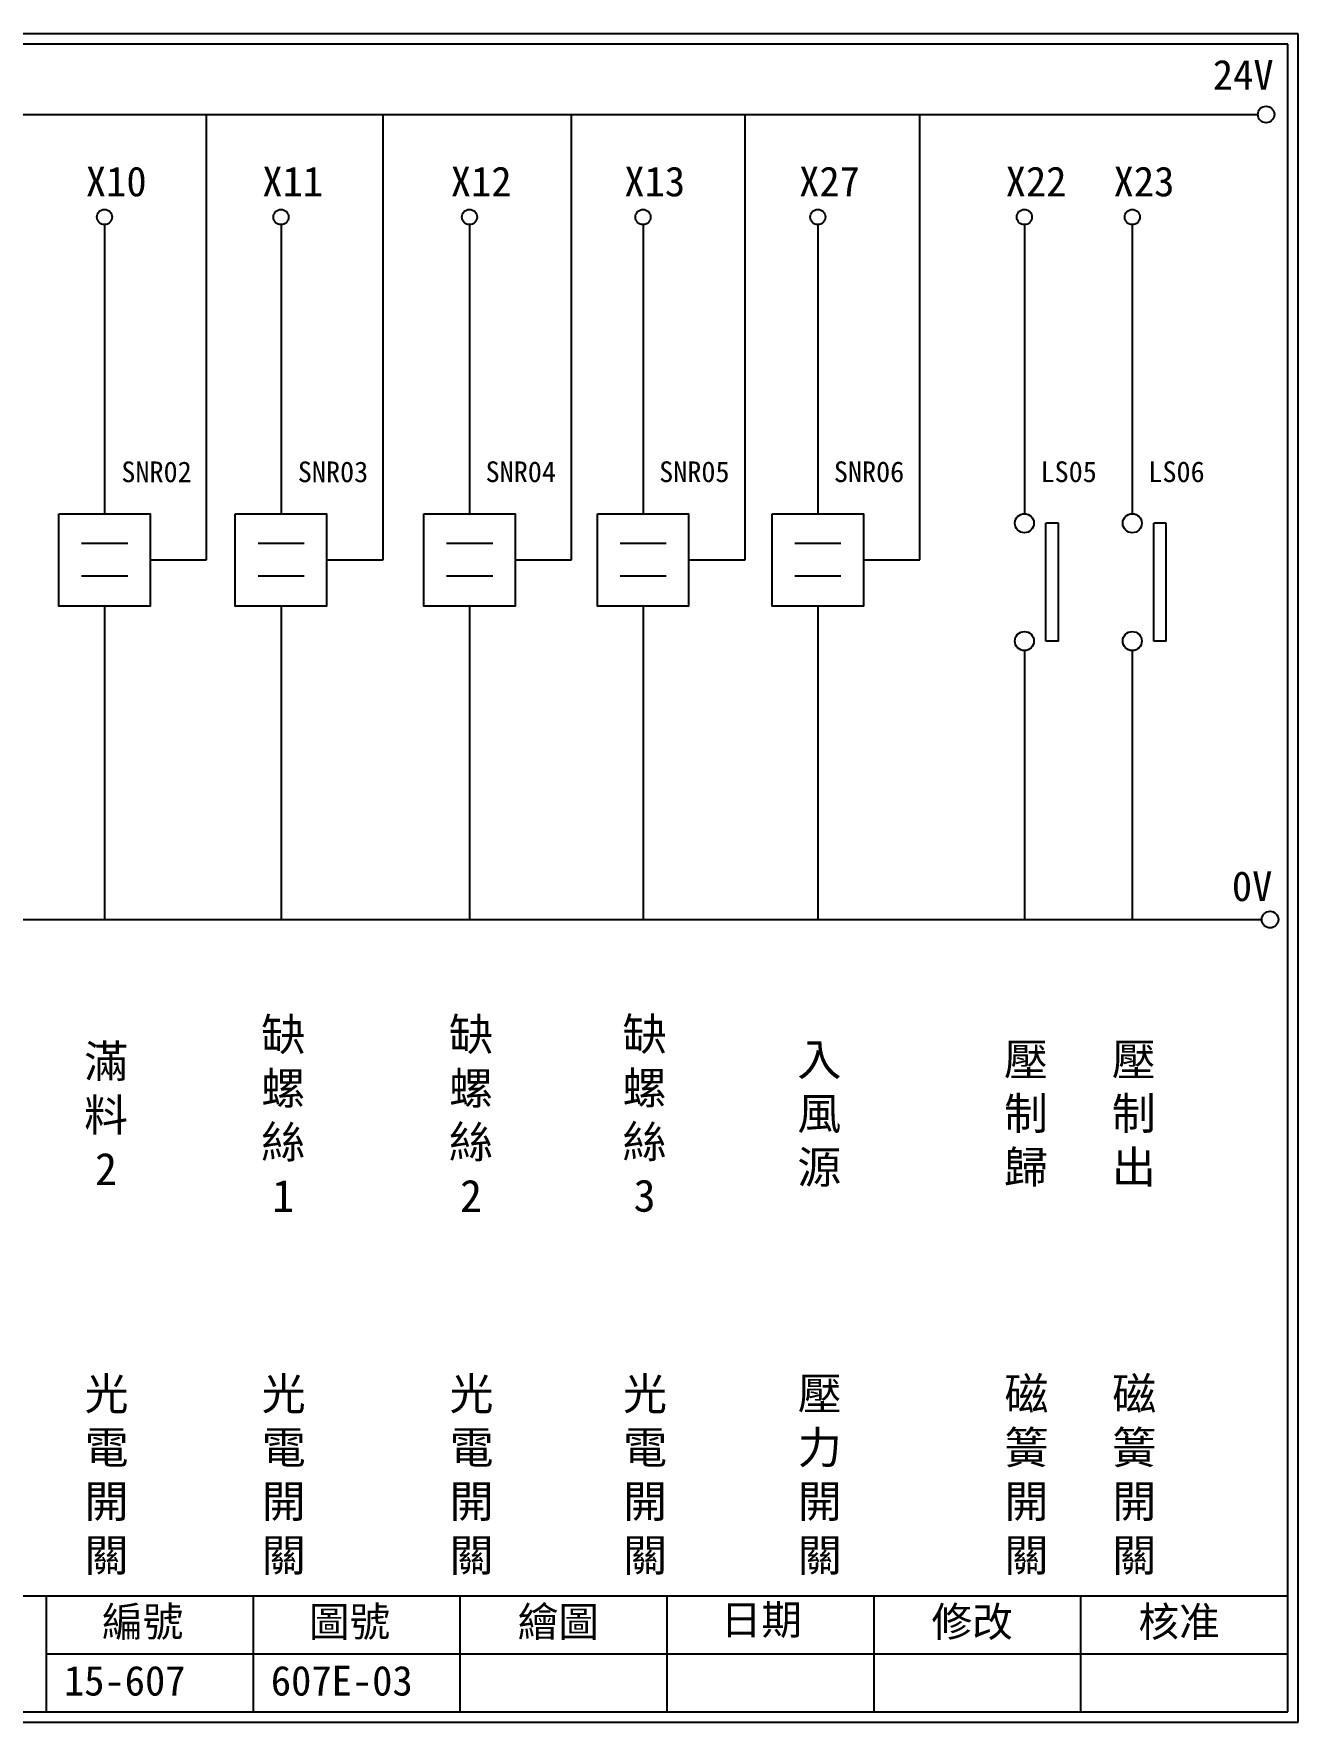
# Model space of a CAD drawing. Extents: x 325 to 612, y 3 to 207.
# Drawn here: x 459.5 to 612.3, y 3 to 207 of the extents above; entities that cross this region are included whole.
import ezdxf

# ---------------------------------------------------------------- set-up
doc = ezdxf.new("R2010")
doc.units = 0
doc.layers.get('0').update_dxf_attribs({"linetype": 'CONTINUOUS'})
doc.layers.add('圖框層', color=7, linetype='CONTINUOUS')
doc.layers.add('標尺寸層', color=3, linetype='CONTINUOUS')
doc.styles.add('CNS', font='romanc.shx', dxfattribs={"bigfont": 'chineset.shx'})
doc.styles.add('STSL', font='kaiu.ttf')

msp = doc.modelspace()

# ---------------------------------------------------------------- linework, layer by layer
for p, q in [((583.34, 147.84), (581.84, 147.84)), ((596.37, 147.84), (594.87, 147.84)), ((583.34, 133.61), (581.84, 133.61)), ((596.37, 133.61), (594.87, 133.61))]:
    msp.add_line(p, q)
for points in [[(462.57, 148.99), (473.6, 148.99), (473.6, 137.83), (462.57, 137.83)], [(483.89, 148.99), (494.92, 148.99), (494.92, 137.83), (483.89, 137.83)], [(506.67, 148.99), (517.69, 148.99), (517.69, 137.83), (506.67, 137.83)], [(527.64, 148.99), (538.66, 148.99), (538.66, 137.83), (527.64, 137.83)], [(548.75, 148.99), (559.78, 148.99), (559.78, 137.83), (548.75, 137.83)]]:
    msp.add_lwpolyline(points, close=True)
for centre in [(608.44, 197.22), (608.92, 99.96)]:
    msp.add_circle(centre, 1)
at = {"layer": '圖框層', "color": 7}
for p, q in [((612.32, 206.97), (325.32, 206.97)), ((612.32, 3), (612.32, 206.97)), ((611.07, 205.72), (326.57, 205.72)), ((611.07, 4.25), (611.07, 205.72)), ((326.57, 18.25), (611.07, 18.25)), ((461.07, 4.25), (461.07, 18.25)), ((486.07, 4.25), (486.07, 18.25)), ((511.07, 4.25), (511.07, 18.25)), ((536.07, 4.25), (536.07, 18.25)), ((561.07, 4.25), (561.07, 18.25)), ((586.07, 4.25), (586.07, 18.25)), ((461.07, 11.25), (611.07, 11.25)), ((326.57, 4.25), (611.07, 4.25)), ((325.32, 3), (612.32, 3))]:
    msp.add_line(p, q, dxfattribs=at)
at = {"layer": '標尺寸層', "color": 7}
for p, q in [((329.84, 197.22), (607.44, 197.22)), ((480.42, 143.41), (480.42, 197.22)), ((501.74, 143.41), (501.74, 197.22)), ((524.52, 143.41), (524.52, 197.22)), ((545.49, 143.41), (545.49, 197.22)), ((566.61, 143.41), (566.61, 197.22)), ((468.08, 183.91), (468.08, 148.99)), ((489.41, 183.91), (489.41, 148.99)), ((512.18, 183.91), (512.18, 148.99)), ((533.15, 183.91), (533.15, 148.99)), ((554.27, 183.91), (554.27, 148.99)), ((579.23, 183.91), (579.23, 148.99)), ((592.27, 183.91), (592.27, 148.99)), ((581.84, 133.61), (581.84, 147.84)), ((583.34, 133.61), (583.34, 147.84)), ((594.87, 133.61), (594.87, 147.84)), ((596.37, 133.61), (596.37, 147.84)), ((465.32, 145.44), (470.89, 145.44)), ((486.65, 145.44), (492.21, 145.44)), ((509.42, 145.44), (514.99, 145.44)), ((530.39, 145.44), (535.96, 145.44)), ((551.51, 145.44), (557.07, 145.44)), ((473.6, 143.41), (480.42, 143.41)), ((494.92, 143.41), (501.74, 143.41)), ((517.69, 143.41), (524.52, 143.41)), ((538.66, 143.41), (545.49, 143.41)), ((559.78, 143.41), (566.61, 143.41)), ((465.32, 141.47), (470.89, 141.47)), ((486.65, 141.47), (492.21, 141.47)), ((509.42, 141.47), (514.99, 141.47)), ((530.39, 141.47), (535.96, 141.47)), ((551.51, 141.47), (557.07, 141.47)), ((468.08, 137.83), (468.08, 99.96)), ((489.41, 137.83), (489.41, 99.96)), ((512.18, 137.83), (512.18, 99.96)), ((533.15, 137.83), (533.15, 99.96)), ((554.27, 137.83), (554.27, 99.96)), ((579.23, 132.46), (579.23, 99.96)), ((592.27, 132.46), (592.27, 99.96)), ((330.05, 99.96), (607.92, 99.96))]:
    msp.add_line(p, q, dxfattribs=at)
for centre, radius in [((468.08, 184.83), 0.92), ((489.41, 184.83), 0.92), ((512.18, 184.83), 0.92), ((533.15, 184.83), 0.92), ((554.27, 184.83), 0.92), ((579.23, 184.83), 0.92), ((592.27, 184.83), 0.92), ((579.23, 147.84), 1.15), ((592.27, 147.84), 1.15), ((579.23, 133.61), 1.15), ((592.27, 133.61), 1.15)]:
    msp.add_circle(centre, radius, dxfattribs=at)

# ---------------------------------------------------------------- texts
at = {"layer": '圖框層', "color": 4, "style": 'STSL'}
for s, height, p in [('24V', 3.6, (602, 200.22)), ('X10', 3.6, (465.83, 187.33)), ('X11', 3.6, (487.15, 187.33)), ('X12', 3.6, (509.92, 187.33)), ('X13', 3.6, (530.89, 187.33)), ('X27', 3.6, (552.01, 187.33)), ('X22', 3.6, (576.97, 187.33)), ('X23', 3.6, (590.01, 187.33)), ('SNR02', 2.5, (470.12, 152.8)), ('SNR03', 2.5, (491.44, 152.8)), ('SNR04', 2.5, (514.13, 152.81)), ('SNR05', 2.5, (535.1, 152.81)), ('SNR06', 2.5, (556.21, 152.81)), ('LS05', 2.5, (581.18, 152.81)), ('LS06', 2.5, (594.21, 152.81)), ('0V', 3.6, (604.3, 102.2)), ('編號', 3.6, (467.78, 13.34)), ('圖號', 3.6, (492.78, 13.34)), ('繪圖', 3.6, (518.01, 13.34)), ('日期', 3.6, (542.54, 13.59)), ('修改', 3.6, (568.01, 13.34)), ('核准', 3.6, (593.01, 13.34)), ('15-607', 3.6, (463.18, 6.22)), ('607E-03', 3.6, (488.18, 6.22))]:
    msp.add_text(s, height=height, dxfattribs=at).set_placement(p)
at = {"layer": '標尺寸層', "color": 7, "char_height": 3.9, "width": 4.9608, "attachment_point": 5, "style": 'CNS'}
for s, insert in [('{\\fDFKai-SB|b0|i0|c136|p65;缺螺絲1}', (489.68, 76.33)), ('{\\fDFKai-SB|b0|i0|c136|p65;缺螺絲2}', (512.37, 76.34)), ('{\\fDFKai-SB|b0|i0|c136|p65;缺螺絲3}', (533.34, 76.34)), ('{\\fDFKai-SB|b0|i0|c136|p65;滿料2}', (468.27, 76.34)), ('{\\fDFKai-SB|b0|i0|c136|p65;入風源}', (554.45, 76.34)), ('{\\fDFKai-SB|b0|i0|c136|p65;壓制歸}', (579.42, 76.34)), ('{\\fDFKai-SB|b0|i0|c136|p65;壓制出}', (592.45, 76.34)), ('{\\fDFKai-SB|b0|i0|c136|p65;光電開關}', (468.33, 32.72)), ('{\\fDFKai-SB|b0|i0|c136|p65;光電開關}', (489.74, 32.72)), ('{\\fDFKai-SB|b0|i0|c136|p65;光電開關}', (512.43, 32.72)), ('{\\fDFKai-SB|b0|i0|c136|p65;光電開關}', (533.4, 32.72)), ('{\\fDFKai-SB|b0|i0|c136|p65;壓力開關}', (554.51, 32.72)), ('{\\fDFKai-SB|b0|i0|c136|p65;磁簧開關}', (579.48, 32.72)), ('{\\fDFKai-SB|b0|i0|c136|p65;磁簧開關}', (592.51, 32.72))]:
    msp.add_mtext(s, dxfattribs=dict(at, insert=insert))

doc.saveas('drawing.dxf')
